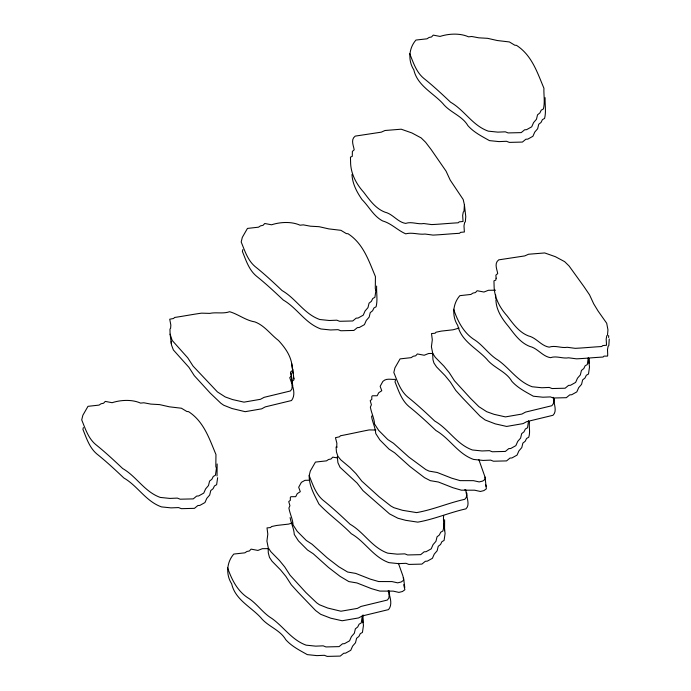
<?xml version="1.0" encoding="UTF-8"?>
<svg xmlns="http://www.w3.org/2000/svg" width="691" height="691" viewBox="0 0 691 691"><rect width="100%" height="100%" fill="white"/><g stroke="black" fill="none" stroke-linecap="round" stroke-linejoin="round"><path stroke-width="1.04" d="M608.641 337.502L608.667 335.541M217.639 477.697L216.629 484.693L214.46 485.928L213.104 488.701L210.764 490.558L209.693 495.024L206.808 498.341L204.942 502.556L199.837 505.406L197.885 505.536L194.447 508.351L181.344 508.671L178.563 507.565L171.074 507.876L161.478 506.892C145.663 501.243 137.811 485.989 123.844 477.973C115.043 469.647 106.302 461.493 96.844 453.952C89.381 447.673 86.461 438.034 82.911 429.37L83.369 427.522M443.657 515.391C442.888 520.712 444.684 525.773 442.888 530.982L440.72 532.217L439.364 534.989L437.032 536.847L435.952 541.303L433.067 544.629L431.21 548.844L426.105 551.694L424.144 551.815L420.707 554.64L407.612 554.959L404.822 553.854L397.334 554.165L387.737 553.171C371.922 547.531 364.071 532.277 350.112 524.262C341.311 515.935 332.561 507.781 323.103 500.241C315.649 493.961 312.729 484.322 309.179 475.658L310.311 471.029L315.45 462.08L326.515 460.854L328.579 459.48L331.024 458.997L332.742 457.148L337.614 457.943M528.546 420.776L527.535 427.772L525.367 429.016L524.011 431.789L521.679 433.646L520.599 438.103L517.714 441.428L515.857 445.643L510.744 448.494L508.792 448.614L505.354 451.439L492.26 451.759L489.47 450.653L481.981 450.964L472.385 449.971C456.57 444.33 448.718 429.076 434.751 421.061C425.95 412.734 417.209 404.58 407.75 397.04C400.288 390.76 397.377 381.121 393.827 372.458L394.95 367.819L400.089 358.879L411.154 357.653L413.218 356.28L415.671 355.796L417.381 353.947L424.188 355.252L428.636 353.498L432.73 353.455L435.33 357.368L443.898 366.1L449.219 372.604L454.54 380.862L470.45 398.284L478.906 406.688L486.689 411.689L494.048 414.332L505.449 416.898L521.904 414.064L525.549 412.095L551.798 405.738C554.139 403.665 554.623 399.959 553.085 397.282M268.177 548.628L268.281 552.8L269.473 557.378L272.047 561.23L280.606 569.963L285.927 576.467L291.248 584.724L298.089 592.273L315.623 610.55L320.676 614.308L330.764 618.195L342.157 620.76L358.612 617.927L362.265 615.957L388.515 609.609C392.903 604.478 389.879 596.419 388.204 590.727M290.833 373.045L291.438 375.964L289.745 377.666C292.129 384.688 296.577 393.956 291.542 400.521L265.292 406.878L261.647 408.847L245.193 411.681L231.951 408.502L223.711 405.228L220.921 403.294L210.194 393.067L194.283 375.645L188.963 367.387L173.372 349.957L171.515 345.025L170.107 334.176L169.951 329.097L170.608 328.277L170.841 325.055L169.727 319.207L173.622 318.482L174.547 317.471C183.625 316.15 192.634 314.388 201.539 313.153L209.814 313.386C216.093 311.969 223.133 314.051 229.619 311.71C238.378 314.25 245.659 320.425 254.875 321.902C264.644 325.573 270.466 334.392 278.499 340.482C284.614 347.167 290.09 354.535 291.732 363.639L292.742 370.298L290.695 371.87L292.647 385.509L292.215 385.63M292.785 369.089L293.951 379.834L291.904 381.415M217.155 463.972L217.026 475.969M376.621 286.057C376.345 293.07 377.804 299.937 376.094 306.778L373.926 308.013L372.57 310.786L370.238 312.643L369.158 317.109L366.282 320.434L364.416 324.649L359.311 327.491L357.351 327.62L353.913 330.436L340.818 330.756L338.029 329.659L330.54 329.97L320.944 328.976C305.128 323.328 297.277 308.082 283.319 300.058C274.517 291.74 265.767 283.586 256.309 276.037C248.855 269.758 245.936 260.118 242.386 251.455L242.835 249.606M444.615 519.718L444.538 530.74M545.113 97.69C544.836 104.704 546.296 111.571 544.586 118.411L542.418 119.647L541.062 122.419L538.73 124.276L537.65 128.742L534.774 132.067L532.908 136.282L527.803 139.124L525.842 139.254L522.405 142.07L509.31 142.389L506.52 141.292L499.032 141.603L489.435 140.61C481.852 136.326 473.801 132.309 467.919 125.676C462.158 115.665 449.806 112.443 442.776 103.434C432.704 92.62 417.312 85.537 413.814 69.808C407.906 60.722 408.692 48.258 415.947 40.052L427.012 38.817L429.076 37.452L431.53 36.968L433.24 35.12L440.046 36.424C448.796 33.6 460.007 32.987 468.576 36.839L471.78 36.493L478.828 37.824L487.561 38.325L497.304 40.527L509.405 41.952L514.838 45.235L516.497 45.356C531.794 55.245 537.235 72.339 543.921 88.223C543.636 95.246 545.104 102.104 543.394 108.945L541.226 110.18L539.87 112.961L537.538 114.81L536.458 119.275L533.573 122.601L531.716 126.816L526.611 129.658L524.65 129.787L521.213 132.612L508.118 132.922L505.328 131.826L497.84 132.136L488.243 131.143C472.428 125.494 464.577 110.249 450.61 102.233C441.808 93.907 433.067 85.753 423.609 78.213C416.146 71.924 413.235 62.285 409.685 53.622M362.896 622.721L363.06 614.912M529.496 421.657C528.727 426.969 530.524 432.039 528.727 437.239L526.559 438.483L525.203 441.255L522.871 443.112L521.791 447.569L518.906 450.895L517.049 455.11L511.945 457.952L509.984 458.081L506.546 460.906L493.452 461.217L490.662 460.12L483.173 460.431L473.577 459.437C457.762 453.788 449.91 438.543 435.952 430.528C427.15 422.201 418.4 414.047 408.942 406.507C401.488 400.219 398.569 390.579 395.019 381.924L395.468 380.067M589 363.345L589.268 358.439M227.538 567.639C231.494 579.067 236.978 590.364 247.326 597.473C256.698 603.088 262.589 612.926 271.978 618.523C283.846 626.97 291.611 639.849 306.096 645.152L315.692 646.145L323.181 645.835L325.971 646.94L339.065 646.621L342.503 643.796L344.464 643.675L349.568 640.825L351.425 636.61L354.31 633.284L355.39 628.827L357.722 626.97L359.078 624.198L361.246 622.954L362.265 615.957L363.457 625.424L362.438 632.42L360.27 633.664L358.914 636.437L356.582 638.294L355.502 642.751L352.626 646.076L350.76 650.291L345.655 653.133L343.695 653.263L340.257 656.087L327.163 656.398L324.373 655.301L316.893 655.612L307.288 654.619C299.704 650.335 291.654 646.318 285.772 639.693C280.01 629.674 267.667 626.452 260.628 617.443C250.557 606.638 235.165 599.555 231.666 583.817C225.758 574.731 226.544 562.267 233.8 554.061L244.864 552.835L246.929 551.461L249.382 550.977L251.101 549.129L257.898 550.433L262.355 548.68L268.488 548.619M453.59 309.24C457.546 320.667 463.039 331.965 473.387 339.082C482.75 344.688 488.641 354.526 498.03 360.132C509.906 368.579 517.671 381.449 532.148 386.753L541.753 387.746L549.233 387.435L552.023 388.541L565.126 388.221L568.555 385.397L570.516 385.276L575.62 382.425L577.486 378.21L580.362 374.885L581.442 370.428L583.783 368.571L585.13 365.798L587.298 364.563L588.317 357.567L589.509 367.025L588.499 374.021L586.331 375.265L584.975 378.037L582.643 379.895L581.563 384.351L578.678 387.677L576.821 391.892L571.707 394.734L569.755 394.863L566.318 397.688L553.223 398.007L550.433 396.902L542.945 397.213L533.348 396.219C525.756 391.944 517.706 387.919 511.824 381.294C506.062 371.274 493.72 368.053 486.68 359.044C476.617 348.238 461.225 341.155 457.727 325.418C451.81 316.331 452.605 303.867 459.861 295.662L470.925 294.435L472.99 293.07L475.434 292.578L477.153 290.73L483.959 292.034L488.407 290.28L495.559 290.211M495.473 298.279L495.715 295.066M465.587 490.601L465.829 489.91M372.199 415.576L371.577 416.656C372.544 422.4 375.403 427.599 375.757 433.559L379.886 439.934L388.973 449.081L394.699 452.83L409.962 466.529L424.542 477.688L430.312 480.66L438.405 482.024L452.933 487.734L461.329 490.169L474.657 490.204L480.383 491.474L483.916 490.593L486.352 488.839L485.039 477.092L478.811 459.515M336.975 446.844L336.888 447.552M292.043 523.044L288.622 524.106L276.728 525.445L271.52 526.551L270.587 527.561L267.011 527.898L267.814 534.134L266.916 541.105L268.272 547.842L270.837 551.694L279.406 560.427L284.727 566.922L290.047 575.18L305.958 592.61L316.685 602.828L319.475 604.772L327.715 608.045L340.957 611.224L357.411 608.391L361.056 606.422L387.305 600.064L388.834 598.173L389.361 593.362M553.681 400.383L553.802 398.327M389.188 594.709L389.612 594.588L388.869 590.494M459.074 328.087L453.115 329.78L441.221 331.119L436.012 332.224L435.08 333.235L431.504 333.572L432.307 339.808L431.409 346.787L432.765 353.516M395.287 379.35C391.02 379.782 386.442 377.839 382.849 381.423L380.154 386.329L381.769 390.743L378.728 392.73L377.174 395.753L372.337 395.779L371.784 396.539L371.818 399.407L370.203 400.65L371.395 404.771L370.367 407.12C371.335 412.864 374.194 418.055 374.557 424.015L378.677 430.398L387.763 439.545L393.499 443.285L408.752 456.993L425.82 469.578L429.102 471.115L437.204 472.489L451.733 478.189L460.128 480.634L473.456 480.66L479.174 481.929L482.707 481.048L485.151 479.304L485.039 477.092M375.887 430.018L369.132 429.923C359.657 431.763 350.095 433.948 340.447 435.762L339.514 436.781L335.463 437.688L336.863 443.207L336.742 446.3L336.085 447.12L336.448 451.957L337.882 456.259L340.723 459.791L350.052 467.634L355.882 473.534L361.79 481.109L379.16 496.829L390.804 505.976L393.801 507.66L402.577 510.321L416.587 512.601C433.058 509.725 448.485 502.927 464.758 499.317C467.747 496.803 467.151 492.329 464.888 489.539M309.62 480.21L304.973 480.34L301.38 482.344L298.685 487.25L300.3 491.664L297.26 493.65L295.705 496.674L290.876 496.708L290.315 497.46L290.35 500.327L288.734 501.571L289.926 505.691L288.907 508.04C289.866 513.784 292.725 518.976 293.088 524.935L297.208 531.319L306.294 540.466L312.03 544.206L327.284 557.913L338.823 566.784L347.633 572.036L355.735 573.409L370.264 579.11L378.659 581.554L391.987 581.58L397.705 582.85L401.238 581.969L403.682 580.224L402.965 576.061L398.422 563.329M403.691 584.698L404.883 589.76L402.447 591.513L398.914 592.394L393.188 591.125L379.869 591.09L371.464 588.654L356.936 582.945L348.843 581.58L340.032 576.329L328.493 567.449L313.23 553.75L307.504 550.001L298.417 540.854L294.288 534.48C293.934 528.52 291.075 523.32 290.108 517.576M293.373 377.079L293.986 378.625M607.735 355.373L607.536 356.107L604.046 356.107L603.036 357.048C594.122 357.523 585.217 358.439 576.501 358.836L568.555 357.791C562.785 358.931 556.566 355.545 550.511 357.662C542.513 356.452 537.658 348.229 529.798 346.433C520.219 342.736 514.398 334.168 508.438 326.385C502.098 318.879 496.069 309.965 495.922 299.713M464.395 204.735L463.186 199.5L450.212 180.109L446.049 171.118L431.098 149.472L425.596 142.26L421.156 137.915L411.896 132.948L401.203 129.2L385.008 130.504L381.259 132.162L355.2 136.118C350.518 139.591 353.403 145.274 354.207 149.826L352.375 151.407L352.28 156.373L350.449 157.09L350.639 164.017C351.33 174.65 356.573 184.333 363.604 192.124C369.564 199.906 375.386 208.483 384.965 212.172C392.825 213.968 397.679 222.191 405.669 223.4C411.732 221.293 417.951 224.67 423.713 223.53L431.668 224.584C440.383 224.186 449.288 223.262 458.193 222.796L459.213 221.846L463.048 221.483L462.659 215.376L463.264 212.102L463.998 211.325L464.395 204.735L465.777 216.603L465.328 221.837L464.594 222.614L463.989 225.888L464.378 231.995L460.543 232.357L459.524 233.308C450.61 233.774 441.713 234.698 432.998 235.095L425.043 234.042C418.867 234.888 412.242 232.064 405.747 233.834C397.575 230.362 391.374 223.366 382.598 220.921C373.477 216.076 369.054 206.583 362.006 199.561C356.806 192.012 352.462 183.849 351.969 174.529M485.635 484.685L486.239 486.628M466.131 492.64L466.529 494.462M170.107 334.176L172.171 340.421L187.753 357.843L193.074 366.1L217.449 391.935L225.231 396.936L232.582 399.571L243.983 402.145L260.438 399.312L264.092 397.342L290.341 390.985L291.861 389.093L292.397 384.282M553.854 399.035C553.716 404.235 557.43 410.972 553.007 415.282L526.758 421.64L523.104 423.609L506.65 426.442L495.257 423.868L485.168 419.99L480.115 416.232L462.581 397.947L455.749 390.398L450.42 382.14L445.099 375.645L436.539 366.904L433.965 363.06L432.981 359.786L432.618 353.395M466.65 492.804C466.365 497.935 470.346 504.594 465.959 508.852C449.686 512.463 434.259 519.269 417.787 522.137L405.738 520.332L397.921 518.241L389.56 513.905L362.991 490.653L357.092 483.069L340.058 467.332L337.925 462.737L337.286 456.656M443.907 523.985L445.099 533.443L444.08 540.44L441.912 541.684L440.564 544.456L438.224 546.313L437.144 550.77L434.268 554.096L432.402 558.311L427.297 561.152L425.345 561.282L421.907 564.106L408.804 564.426L406.023 563.32L398.534 563.631L388.929 562.638C373.123 556.989 365.263 541.744 351.304 533.728C341.052 523.139 329.011 514.76 318.914 504.05C314.491 494.998 309.058 486.118 309.179 475.658M403.57 578.013L404.771 587.557M291.732 363.639L292.405 368.934M292.673 371.058L292.941 373.175M291.438 375.964L292.647 385.509M607.717 354.69L607.493 349.637L608.097 346.355L608.831 345.578L609.237 338.996M171.152 341.57L171.308 343.721M496.121 278.205L495.784 280.123L493.953 280.84L494.151 287.767C494.834 298.391 500.077 308.082 507.108 315.873C513.067 323.656 518.889 332.224 528.468 335.921C536.328 337.718 541.191 345.941 549.181 347.15C555.236 345.034 561.455 348.419 567.225 347.279L575.18 348.333C583.895 347.936 592.792 347.012 601.706 346.536L602.716 345.595L606.56 345.232L606.171 339.126L606.767 335.843L607.501 335.066L607.95 329.84L606.698 323.241L598.086 311.036L593.716 303.859L589.561 294.867L583.852 286.463L569.099 266.009L564.668 261.664L555.4 256.698L544.715 252.949L528.511 254.245L524.763 255.912L498.712 259.859C494.03 263.34 496.907 269.015 497.719 273.576L495.879 275.148L496.121 278.205M216.447 468.23L215.428 475.227L213.26 476.462L211.904 479.234L209.572 481.091L208.492 485.557L205.616 488.882L203.75 493.098L198.645 495.939L196.685 496.069L193.247 498.885L180.152 499.204L177.362 498.107L169.882 498.418L160.277 497.425C144.462 491.776 136.611 476.531 122.653 468.507C113.851 460.189 105.101 452.035 95.643 444.486C88.189 438.206 85.269 428.567 81.719 419.903L82.851 415.274L87.99 406.334L99.055 405.099L101.119 403.734L103.564 403.242L105.282 401.402L112.089 402.706C120.83 399.882 132.05 399.268 140.61 403.121L143.814 402.775L150.871 404.105L159.595 404.606L169.347 406.809L181.439 408.234L186.881 411.508L188.539 411.637C203.828 421.527 209.269 438.621 215.955 454.505L215.825 466.511L216.447 468.23M375.921 290.315L374.902 297.311L372.734 298.547L371.378 301.328L369.046 303.185L367.966 307.642L365.081 310.967L363.224 315.182L358.119 318.024L356.159 318.154L352.721 320.978L339.627 321.289L336.837 320.192L329.348 320.503L319.752 319.51C303.936 313.861 296.085 298.616 282.118 290.6C273.316 282.274 264.575 274.12 255.117 266.579C247.654 260.291 244.744 250.652 241.194 241.997L242.316 237.359L247.456 228.419L258.52 227.184L260.585 225.819L263.038 225.335L264.748 223.487L271.554 224.791C280.304 221.966 291.516 221.353 300.084 225.206L303.289 224.86L310.337 226.19L319.069 226.691L328.812 228.894L340.913 230.319L346.346 233.601L348.005 233.722C363.302 243.612 368.744 260.706 375.429 276.59L375.299 288.596L375.921 290.315"/></g></svg>
